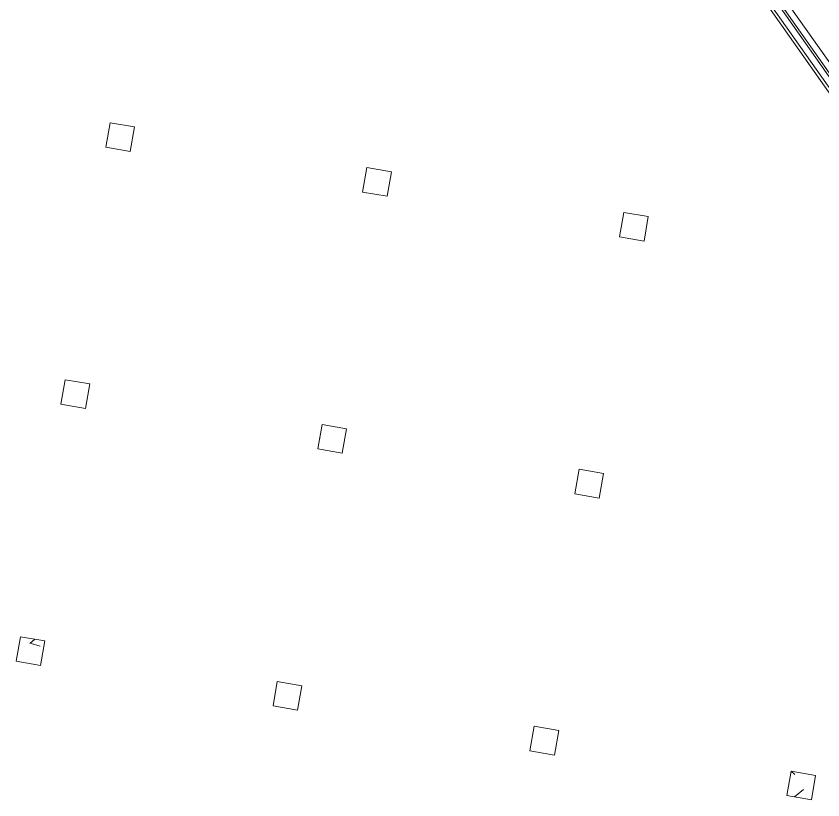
# Model space of a CAD drawing. Extents: x 274235 to 276654, y 142848 to 144425.
# Drawn here: x 275862.93 to 275888.92, y 143086.5 to 143111.74 of the extents above; entities that cross this region are included whole.
import ezdxf

# ---------------------------------------------------------------- set-up
doc = ezdxf.new("R2010")
doc.units = 0
doc.header["$LTSCALE"] = 1.5
doc.layers.get('0').update_dxf_attribs({"linetype": 'CONTINUOUS', "lineweight": 0})
for name, color, linetype, lineweight in [('_ACM-A-DETL', 7, 'CONTINUOUS', 5), ('_ACM-A-WALL-FULL', 6, 'CONTINUOUS', 13), ('_ACM-S-STRU-CLOS', 5, 'CONTINUOUS', 5)]:
    doc.layers.add(name, color=color, linetype=linetype, lineweight=lineweight)

# ---------------------------------------------------------------- blocks, each defined once
blk = doc.blocks.new('M_Concrete-Rectangular-Column - 800 x 800mm-V790-B1_Working')
at = {"layer": '_ACM-S-STRU-CLOS'}
h = blk.add_hatch(dxfattribs=at)
h.set_pattern_fill('FP_496', color=256, style=0, pattern_type=2)
h.set_pattern_definition([(50, (-622204, -638004.6), (3643.682, -318.781), [381, -4191]), (355, (-622204, -638004.6), (-704.856, 3821.136), [304.8, -3352.8]), (100.451, (-621900.5, -638031), (2938.852, 3502.332), [323.8, -3561.801]), (46.184, (-622204, -636988.6), (5421.581, -840.856), [571.5, -6286.5]), (96.636, (-621752.3, -637058.6), (4748.05, 4948.55), [485.7, -5342.702]), (351.184, (-622204, -636988.6), (4748.1, 4948.506), [457.2, -5029.2]), (21, (-621696, -637242.6), (3032.288, -2045.304), [381, -4191]), (326, (-621696, -637242.6), (1236.042, 3683.762), [304.8, -3352.8]), (71.451, (-621443.4, -637413), (4268.343, 1638.425), [323.8, -3561.801]), (37.5, (-622204.1, -638004.6), (61.772, 1691.1008), [167.64, -3144.52, 167.64, -6601.46]), (37.5, (-622204.1, -638004.6), (61.772, 1691.1008), [-3479.8, -3235.96, 167.64, -3197.86]), (7.5, (-622204.1, -638004.6), (1336.3933, 2003.6115), [167.64, -1772.92, 167.64, -4351.02]), (7.5, (-622204.1, -638004.6), (1336.3933, 2003.6115), [-2108.2, -3068.32, 167.64, -1115.06]), (327.5, (-623337, -638004.6), (2711.8178, -114.5786), [167.64, -1102.36, -9220.2]), (327.5, (-623337, -638004.6), (2711.8178, -114.5786), [-1270, 167.64, -3794.76, -5257.8]), (327.5, (-623337, -638004.6), (2711.8178, -114.5786), [-5232.4, 167.64, -5090.16]), (317.5, (-623845, -638004.6), (2962.5856, 508.5334), [167.64, -1483.36, 167.64, -6197.6]), (317.5, (-623845, -638004.6), (2962.5856, 508.5334), [-1818.64, -2463.8, 167.64, -3566.16])])
h.paths.add_polyline_path([(400, -400), (400, 400), (-400, 400), (-400, -400)])
at = {"layer": '_ACM-A-DETL', "color": 250}
for p, q in [((400, 400), (-400, 400)), ((-400, 400), (-400, -400)), ((400, -400), (400, 400)), ((-400, -400), (400, -400))]:
    blk.add_line(p, q, dxfattribs=at)
blk = doc.blocks.new('M_Concrete-Rectangular-Column - 800 x 800mm-V795-B1_Working')
at = {"layer": '_ACM-S-STRU-CLOS'}
h = blk.add_hatch(dxfattribs=at)
h.set_pattern_fill('FP_499', color=256, style=0, pattern_type=2)
h.set_pattern_definition([(50, (-622204, -629604.6), (3643.682, -318.781), [381, -4191]), (355, (-622204, -629604.6), (-704.856, 3821.136), [304.8, -3352.8]), (100.451, (-621900.5, -629631), (2938.852, 3502.332), [323.8, -3561.801]), (46.184, (-622204, -628588.6), (5421.581, -840.856), [571.5, -6286.5]), (96.636, (-621752.3, -628658.6), (4748.05, 4948.55), [485.7, -5342.702]), (351.184, (-622204, -628588.6), (4748.1, 4948.506), [457.2, -5029.2]), (21, (-621696, -628842.6), (3032.288, -2045.304), [381, -4191]), (326, (-621696, -628842.6), (1236.042, 3683.762), [304.8, -3352.8]), (71.451, (-621443.4, -629013), (4268.343, 1638.425), [323.8, -3561.801]), (37.5, (-622204.1, -629604.6), (61.772, 1691.1008), [167.64, -3144.52, 167.64, -6601.46]), (37.5, (-622204.1, -629604.6), (61.772, 1691.1008), [-3479.8, -3235.96, 167.64, -3197.86]), (7.5, (-622204.1, -629604.6), (1336.3933, 2003.6115), [167.64, -1772.92, 167.64, -4351.02]), (7.5, (-622204.1, -629604.6), (1336.3933, 2003.6115), [-2108.2, -3068.32, 167.64, -1115.06]), (327.5, (-623337, -629604.6), (2711.8178, -114.5786), [167.64, -1102.36, -9220.2]), (327.5, (-623337, -629604.6), (2711.8178, -114.5786), [-1270, 167.64, -3794.76, -5257.8]), (327.5, (-623337, -629604.6), (2711.8178, -114.5786), [-5232.4, 167.64, -5090.16]), (317.5, (-623845, -629604.6), (2962.5856, 508.5334), [167.64, -1483.36, 167.64, -6197.6]), (317.5, (-623845, -629604.6), (2962.5856, 508.5334), [-1818.64, -2463.8, 167.64, -3566.16])])
h.paths.add_polyline_path([(400, -400), (400, 400), (-400, 400), (-400, -400)])
at = {"layer": '_ACM-A-DETL', "color": 250}
for p, q in [((400, 400), (-400, 400)), ((-400, 400), (-400, -400)), ((400, -400), (400, 400)), ((-400, -400), (400, -400))]:
    blk.add_line(p, q, dxfattribs=at)
blk = doc.blocks.new('M_Concrete-Rectangular-Column - 800 x 800mm-V800-B1_Working')
at = {"layer": '_ACM-S-STRU-CLOS'}
h = blk.add_hatch(dxfattribs=at)
h.set_pattern_fill('FP_504', color=256, style=0, pattern_type=2)
h.set_pattern_definition([(50, (-622204, -621204.6), (3643.682, -318.781), [381, -4191]), (355, (-622204, -621204.6), (-704.856, 3821.136), [304.8, -3352.8]), (100.451, (-621900.5, -621231), (2938.852, 3502.332), [323.8, -3561.801]), (46.184, (-622204, -620188.6), (5421.581, -840.856), [571.5, -6286.5]), (96.636, (-621752.3, -620258.6), (4748.05, 4948.55), [485.7, -5342.702]), (351.184, (-622204, -620188.6), (4748.1, 4948.506), [457.2, -5029.2]), (21, (-621696, -620442.6), (3032.288, -2045.304), [381, -4191]), (326, (-621696, -620442.6), (1236.042, 3683.762), [304.8, -3352.8]), (71.451, (-621443.4, -620613), (4268.343, 1638.425), [323.8, -3561.801]), (37.5, (-622204.1, -621204.6), (61.772, 1691.1008), [167.64, -3144.52, 167.64, -6601.46]), (37.5, (-622204.1, -621204.6), (61.772, 1691.1008), [-3479.8, -3235.96, 167.64, -3197.86]), (7.5, (-622204.1, -621204.6), (1336.3933, 2003.6115), [167.64, -1772.92, 167.64, -4351.02]), (7.5, (-622204.1, -621204.6), (1336.3933, 2003.6115), [-2108.2, -3068.32, 167.64, -1115.06]), (327.5, (-623337, -621204.6), (2711.8178, -114.5786), [167.64, -1102.36, -9220.2]), (327.5, (-623337, -621204.6), (2711.8178, -114.5786), [-1270, 167.64, -3794.76, -5257.8]), (327.5, (-623337, -621204.6), (2711.8178, -114.5786), [-5232.4, 167.64, -5090.16]), (317.5, (-623845, -621204.6), (2962.5856, 508.5334), [167.64, -1483.36, 167.64, -6197.6]), (317.5, (-623845, -621204.6), (2962.5856, 508.5334), [-1818.64, -2463.8, 167.64, -3566.16])])
h.paths.add_polyline_path([(400, -400), (400, 400), (-400, 400), (-400, -400)])
at = {"layer": '_ACM-A-DETL', "color": 250}
for p, q in [((400, 400), (-400, 400)), ((-400, 400), (-400, -400)), ((400, -400), (400, 400)), ((-400, -400), (400, -400))]:
    blk.add_line(p, q, dxfattribs=at)
blk = doc.blocks.new('M_Concrete-Rectangular-Column - 800 x 800mm-V875-B1_Working')
at = {"layer": '_ACM-A-DETL', "color": 250}
for p, q in [((400, 400), (-400, 400)), ((-400, 400), (-400, -400)), ((400, -400), (400, 400)), ((-400, -400), (400, -400))]:
    blk.add_line(p, q, dxfattribs=at)
blk = doc.blocks.new('M_Concrete-Rectangular-Column - 800 x 800mm-V876-B1_Working')
at = {"layer": '_ACM-S-STRU-CLOS'}
h = blk.add_hatch(dxfattribs=at)
h.set_pattern_fill('FP_551', color=256, style=0, pattern_type=2)
h.set_pattern_definition([(50, (-630604, -629604.6), (3643.682, -318.781), [381, -4191]), (355, (-630604, -629604.6), (-704.856, 3821.136), [304.8, -3352.8]), (100.451, (-630300.5, -629631), (2938.852, 3502.332), [323.8, -3561.801]), (46.184, (-630604, -628588.6), (5421.582, -840.855), [571.5, -6286.5]), (96.636, (-630152.3, -628658.6), (4748.05, 4948.55), [485.7, -5342.702]), (351.184, (-630604, -628588.6), (4748.1, 4948.506), [457.2, -5029.2]), (21, (-630096, -628842.6), (3032.288, -2045.304), [381, -4191]), (326, (-630096, -628842.6), (1236.042, 3683.762), [304.8, -3352.8]), (71.451, (-629843.4, -629013), (4268.343, 1638.425), [323.8, -3561.801]), (37.5, (-630604.1, -629604.6), (61.772, 1691.1008), [167.64, -3144.52, 167.64, -6601.46]), (37.5, (-630604.1, -629604.6), (61.772, 1691.1008), [-3479.8, -3235.96, 167.64, -3197.86]), (7.5, (-630604.1, -629604.6), (1336.3933, 2003.6115), [167.64, -1772.92, 167.64, -4351.02]), (7.5, (-630604.1, -629604.6), (1336.3933, 2003.6115), [-2108.2, -3068.32, 167.64, -1115.06]), (327.5, (-631737, -629604.6), (2711.8178, -114.5786), [167.64, -1102.36, -9220.2]), (327.5, (-631737, -629604.6), (2711.8178, -114.5786), [-1270, 167.64, -3794.76, -5257.8]), (327.5, (-631737, -629604.6), (2711.8178, -114.5786), [-5232.4, 167.64, -5090.16]), (317.5, (-632245, -629604.6), (2962.5856, 508.5334), [167.64, -1483.36, 167.64, -6197.6]), (317.5, (-632245, -629604.6), (2962.5856, 508.5334), [-1818.64, -2463.8, 167.64, -3566.16])])
h.paths.add_polyline_path([(400, -400), (400, 400), (-400, 400), (-400, -400)])
at = {"layer": '_ACM-A-DETL', "color": 250}
for p, q in [((400, 400), (-400, 400)), ((-400, 400), (-400, -400)), ((400, -400), (400, 400)), ((-400, -400), (400, -400))]:
    blk.add_line(p, q, dxfattribs=at)
blk = doc.blocks.new('M_Concrete-Rectangular-Column - 800 x 800mm-V877-B1_Working')
at = {"layer": '_ACM-A-DETL', "color": 250}
for p, q in [((400, 400), (-400, 400)), ((-400, 400), (-400, -400)), ((400, -400), (400, 400)), ((-400, -400), (400, -400))]:
    blk.add_line(p, q, dxfattribs=at)
blk = doc.blocks.new('M_Concrete-Rectangular-Column - 800 x 800mm-V880-B1_Working')
at = {"layer": '_ACM-A-DETL', "color": 250}
for p, q in [((400, 400), (-400, 400)), ((-400, 400), (-400, -400)), ((400, -400), (400, 400)), ((-400, -400), (400, -400))]:
    blk.add_line(p, q, dxfattribs=at)
blk = doc.blocks.new('M_Concrete-Rectangular-Column - 800 x 800mm-V881-B1_Working')
at = {"layer": '_ACM-A-DETL', "color": 250}
for p, q in [((400, 400), (-400, 400)), ((-400, 400), (-400, -400)), ((400, -400), (400, 400)), ((-400, -400), (400, -400))]:
    blk.add_line(p, q, dxfattribs=at)
blk = doc.blocks.new('M_Concrete-Rectangular-Column - 800 x 800mm-V882-B1_Working')
at = {"layer": '_ACM-A-DETL', "color": 250}
for p, q in [((400, 400), (-400, 400)), ((-400, 400), (-400, -400)), ((400, -400), (400, 400)), ((-400, -400), (400, -400))]:
    blk.add_line(p, q, dxfattribs=at)
blk = doc.blocks.new('M_Concrete-Rectangular-Column - 800 x 800mm-V886-B1_Working')
at = {"layer": '_ACM-S-STRU-CLOS'}
h = blk.add_hatch(dxfattribs=at)
h.set_pattern_fill('FP_556', color=256, style=0, pattern_type=2)
h.set_pattern_definition([(50, (-647404, -621204.6), (3643.682, -318.781), [381, -4191]), (355, (-647404, -621204.6), (-704.856, 3821.136), [304.8, -3352.8]), (100.451, (-647100.5, -621231), (2938.852, 3502.332), [323.8, -3561.801]), (46.184, (-647404, -620188.6), (5421.582, -840.855), [571.5, -6286.5]), (96.636, (-646952.3, -620258.6), (4748.05, 4948.55), [485.7, -5342.702]), (351.184, (-647404, -620188.6), (4748.1, 4948.506), [457.2, -5029.2]), (21, (-646896, -620442.6), (3032.288, -2045.304), [381, -4191]), (326, (-646896, -620442.6), (1236.042, 3683.762), [304.8, -3352.8]), (71.451, (-646643.4, -620613), (4268.343, 1638.425), [323.8, -3561.801]), (37.5, (-647404.1, -621204.6), (61.772, 1691.1008), [167.64, -3144.52, 167.64, -6601.46]), (37.5, (-647404.1, -621204.6), (61.772, 1691.1008), [-3479.8, -3235.96, 167.64, -3197.86]), (7.5, (-647404.1, -621204.6), (1336.3933, 2003.6115), [167.64, -1772.92, 167.64, -4351.02]), (7.5, (-647404.1, -621204.6), (1336.3933, 2003.6115), [-2108.2, -3068.32, 167.64, -1115.06]), (327.5, (-648537, -621204.6), (2711.8178, -114.5786), [167.64, -1102.36, -9220.2]), (327.5, (-648537, -621204.6), (2711.8178, -114.5786), [-1270, 167.64, -3794.76, -5257.8]), (327.5, (-648537, -621204.6), (2711.8178, -114.5786), [-5232.4, 167.64, -5090.16]), (317.5, (-649045, -621204.6), (2962.5856, 508.5334), [167.64, -1483.36, 167.64, -6197.6]), (317.5, (-649045, -621204.6), (2962.5856, 508.5334), [-1818.64, -2463.8, 167.64, -3566.16])])
h.paths.add_polyline_path([(400, -400), (400, 400), (-400, 400), (-400, -400)])
at = {"layer": '_ACM-A-DETL', "color": 250}
for p, q in [((400, 400), (-400, 400)), ((-400, 400), (-400, -400)), ((400, -400), (400, 400)), ((-400, -400), (400, -400))]:
    blk.add_line(p, q, dxfattribs=at)
blk = doc.blocks.new('BASEMENT20250512')
at = {"layer": '_ACM-A-WALL-FULL', "lineweight": 9}
for p, q in [((626566.6461, 661743.9801), (659906.0606, 628404.5657)), ((649747.3329, 638846.1361), (637514.3856, 651079.0833))]:
    blk.add_line(p, q, dxfattribs=at)
at = {"layer": '_ACM-S-STRU-CLOS'}
for name, p in [('M_Concrete-Rectangular-Column - 800 x 800mm-V790-B1_Working', (622204.1248, 638004.5657)), ('M_Concrete-Rectangular-Column - 800 x 800mm-V875-B1_Working', (630604.1248, 638004.5657)), ('M_Concrete-Rectangular-Column - 800 x 800mm-V880-B1_Working', (639004.1247, 638004.5657)), ('M_Concrete-Rectangular-Column - 800 x 800mm-V795-B1_Working', (622204.1248, 629604.5657)), ('M_Concrete-Rectangular-Column - 800 x 800mm-V876-B1_Working', (630604.1248, 629604.5657)), ('M_Concrete-Rectangular-Column - 800 x 800mm-V881-B1_Working', (639004.1247, 629604.5657)), ('M_Concrete-Rectangular-Column - 800 x 800mm-V800-B1_Working', (622204.1248, 621204.5658)), ('M_Concrete-Rectangular-Column - 800 x 800mm-V877-B1_Working', (630604.1248, 621204.5658)), ('M_Concrete-Rectangular-Column - 800 x 800mm-V882-B1_Working', (639004.1247, 621204.5658)), ('M_Concrete-Rectangular-Column - 800 x 800mm-V886-B1_Working', (647404.1247, 621204.5658))]:
    blk.add_blockref(name, p, dxfattribs=at)
blk = doc.blocks.new('5f0512')
at = {"layer": '_ACM-A-WALL-FULL', "lineweight": 18}
for p, q in [((-373970.2043, -68854.7725), (-345806.2433, -97018.7334)), ((-345594.1113, -96806.6014), (-373758.0723, -68642.6405))]:
    blk.add_line(p, q, dxfattribs=at)
at = {"layer": '_ACM-A-WALL-FULL'}
blk.add_line((-373899.4936, -68784.0618), (-345735.5327, -96948.0227), dxfattribs=at)

msp = doc.modelspace()

# ---------------------------------------------------------------- block references
at = {"xscale": 0.0009999999999999994, "yscale": 0.001, "zscale": 0.001, "rotation": 350.1075696352769}
msp.add_blockref('BASEMENT20250512', (275143.722, 142586.221), dxfattribs=at)

# ---------------------------------------------------------------- next in the draw order: block references
msp.add_blockref('5f0512', (276254.538, 143133.932), dxfattribs=at)

doc.saveas('drawing.dxf')
